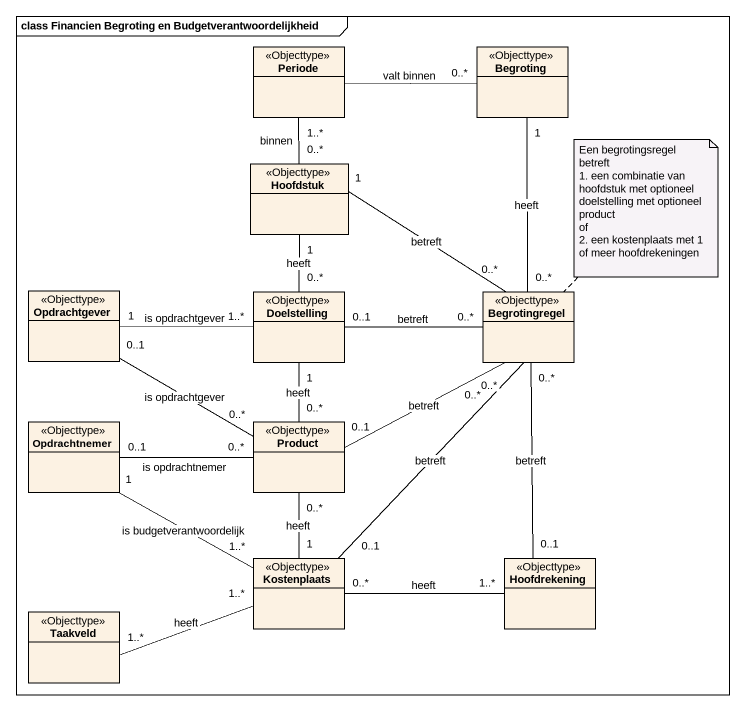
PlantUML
@startuml
mainframe class Financien Begroting en Budgetverantwoordelijkheid
hide circle
hide empty members
class Periode <<Objecttype>>
class Begroting <<Objecttype>>
class Hoofdstuk <<Objecttype>>
class Opdrachtgever <<Objecttype>>
class Doelstelling <<Objecttype>>
class Begrotingregel <<Objecttype>>
class Opdrachtnemer <<Objecttype>>
class Product <<Objecttype>>
class Kostenplaats <<Objecttype>>
class Hoofdrekening <<Objecttype>>
class Taakveld <<Objecttype>>
Begroting "0..*" -left- Periode : valt binnen
Begroting "1" -- "0..*" Begrotingregel : heeft
Hoofdstuk "0..*" -up- "1..*" Periode : binnen
Hoofdstuk "1" -- "0..*" Doelstelling : heeft
Opdrachtgever "0..1" -right- "0..*" Product : is opdrachtgever
Doelstelling "1..*" -left- "1" Opdrachtgever : is opdrachtgever
Doelstelling "1" -- "0..*" Product : heeft
Begrotingregel "0..*" -left- "1" Hoofdstuk : betreft
Begrotingregel "0..*" -left- "0..1" Doelstelling : betreft
Begrotingregel "0..*" -left- "0..1" Product : betreft
Begrotingregel "0..*" -- "0..1" Kostenplaats : betreft
Begrotingregel "0..*" -- "0..1" Hoofdrekening : betreft
Opdrachtnemer "0..1" -right- "0..*" Product : is opdrachtnemer
Product "0..*" -- "1" Kostenplaats : heeft
Kostenplaats "1..*" -up- "1" Opdrachtnemer : is budgetverantwoordelijk
Kostenplaats "1..*" -left- "1..*" Taakveld : heeft
Hoofdrekening "1..*" -left- "0..*" Kostenplaats : heeft
note top of Begrotingregel
  Een begrotingsregel betreft
  1. een combinatie van hoofdstuk met optioneel doelstelling met optioneel product
  of
  2. een kostenplaats met 1 of meer hoofdrekeningen
end note
@enduml
